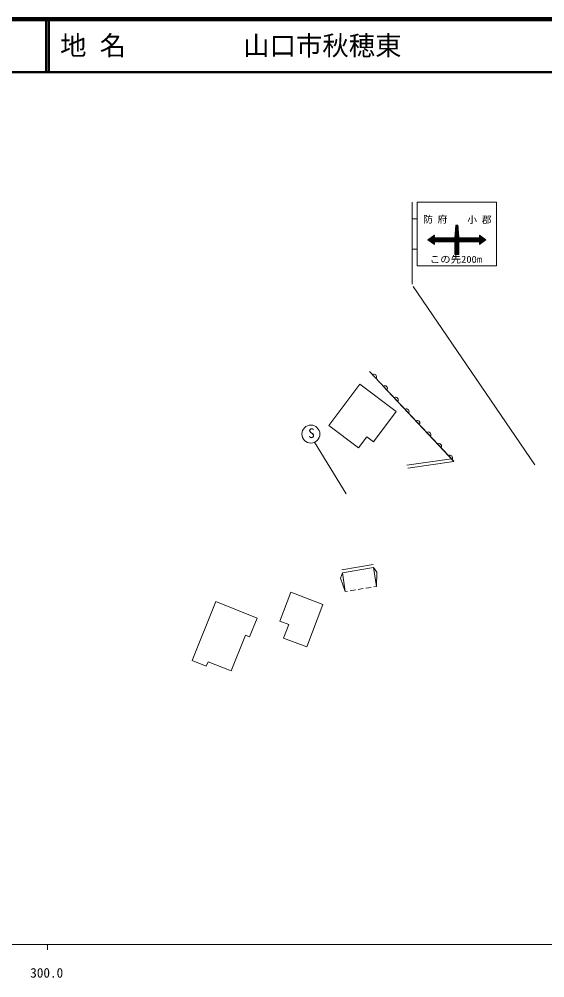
# Model space of a CAD drawing. Units: millimetres on the paper, with parts at other scales. Extents: x 40 to 680, y 20 to 380.
# Drawn here: x 362.6 to 462.2, y 198.7 to 380 of the extents above; entities that cross this region are included whole.
import ezdxf
from ezdxf.enums import TextEntityAlignment as Align

# ---------------------------------------------------------------- set-up
doc = ezdxf.new("R2010")
doc.units = ezdxf.units.MM
for name, color, linetype, lineweight in [('M-BGD', 7, 'Continuous', 13), ('M-STR-STRC', 7, 'Continuous', 13), ('M-TTL', 2, 'Continuous', 140), ('M-TTL-BAND', 7, 'Continuous', 13), ('M-TTL-LINE', 7, 'Continuous', 50)]:
    doc.layers.add(name, color=color, linetype=linetype, lineweight=lineweight)
doc.layers.add('M-TTL-TXT', color=7, linetype='Continuous')
doc.styles.add('ＭＳ ゴシック', font='')
doc.styles.get('ＭＳ ゴシック').set_extended_font_data('MS Gothic')

msp = doc.modelspace()

# ---------------------------------------------------------------- linework, layer by layer
at = {"layer": 'M-BGD'}
for p, q in [((444.916, 296.4), (428.976, 313.392)), ((421.271, 303.14), (427.159, 310.974)), ((427.159, 310.974), (434.034, 305.808)), ((444.944, 296.37), (431.45, 310.755)), ((434.034, 305.808), (429.708, 300.052)), ((426.867, 298.935), (421.271, 303.14)), ((428.429, 301.013), (426.867, 298.935)), ((429.708, 300.052), (428.429, 301.013)), ((424.563, 290.248), (418.558, 299.982)), ((436.058, 295.646), (444.477, 296.868)), ((436.244, 295.107), (444.944, 296.37)), ((423.732, 275.867), (429.651, 276.86)), ((423.825, 275.315), (429.744, 276.308)), ((429.744, 276.308), (430.362, 275.403)), ((429.744, 276.308), (430.253, 272.703)), ((423.825, 275.315), (423.491, 274.296)), ((423.491, 274.296), (424.326, 271.761)), ((423.825, 275.315), (424.326, 271.761)), ((430.362, 275.403), (430.253, 272.703)), ((425.314, 271.918), (426.302, 272.075)), ((426.796, 272.154), (427.783, 272.311)), ((428.277, 272.389), (429.265, 272.546)), ((429.759, 272.625), (430.253, 272.703)), ((414.081, 271.654), (411.981, 266.141)), ((420.155, 269.341), (414.081, 271.654)), ((424.326, 271.761), (424.821, 271.84)), ((395.363, 258.749), (399.844, 269.881)), ((407.683, 266.725), (399.844, 269.881)), ((417.094, 261.304), (420.155, 269.341)), ((406.264, 263.2), (407.683, 266.725)), ((411.981, 266.141), (413.663, 265.5)), ((413.663, 265.5), (412.702, 262.977)), ((402.749, 256.746), (405.475, 263.517)), ((405.475, 263.517), (406.264, 263.2)), ((412.702, 262.977), (417.094, 261.304)), ((395.363, 258.749), (398.053, 257.666)), ((398.053, 257.666), (398.389, 258.501)), ((398.389, 258.501), (402.749, 256.746))]:
    msp.add_line(p, q, dxfattribs=at)
msp.add_circle((417.86, 301.532), 1.7, dxfattribs=at)
for centre in [(429.782, 312.368), (431.835, 310.18), (433.887, 307.992), (435.94, 305.804), (437.992, 303.616), (440.045, 301.428), (442.098, 299.24), (444.15, 297.052)]:
    msp.add_arc(centre, 0.512, 325.85208, 120.49131, dxfattribs=at)
at = {"layer": 'M-STR-STRC'}
for p, q in [((437.014, 345.386), (437.014, 329.886)), ((438.014, 345.386), (438.014, 333.386)), ((438.014, 345.386), (453.014, 345.386)), ((453.014, 345.386), (453.014, 333.386)), ((437.014, 342.261), (438.014, 342.261)), ((445.139, 338.646), (445.326, 341.021)), ((445.284, 340.489), (445.71, 340.914)), ((445.296, 340.643), (445.675, 341.021)), ((445.309, 340.796), (445.533, 341.021)), ((445.746, 340.453), (445.315, 340.884)), ((445.321, 340.95), (445.392, 341.021)), ((445.701, 341.021), (445.326, 341.021)), ((445.734, 340.607), (445.326, 341.015)), ((445.722, 340.76), (445.461, 341.021)), ((445.71, 340.914), (445.603, 341.021)), ((445.889, 338.646), (445.701, 341.021)), ((440.014, 338.271), (441.264, 339.146)), ((440.229, 338.121), (441.232, 339.124)), ((440.312, 338.062), (441.264, 339.014)), ((441.264, 338.854), (441.092, 339.026)), ((441.264, 338.996), (441.175, 339.084)), ((441.264, 339.137), (441.259, 339.142)), ((441.264, 339.146), (441.264, 338.646)), ((444.53, 337.896), (445.844, 339.211)), ((444.671, 337.896), (445.855, 339.079)), ((445.139, 338.647), (445.834, 339.342)), ((445.151, 338.8), (445.824, 339.473)), ((445.163, 338.954), (445.813, 339.604)), ((446.323, 337.896), (445.171, 339.049)), ((445.175, 339.107), (445.803, 339.735)), ((446.465, 337.896), (445.181, 339.18)), ((445.187, 339.261), (445.792, 339.866)), ((446.606, 337.896), (445.191, 339.311)), ((445.199, 339.414), (445.782, 339.997)), ((445.879, 338.764), (445.202, 339.442)), ((445.212, 339.568), (445.772, 340.128)), ((445.867, 338.918), (445.212, 339.573)), ((445.855, 339.071), (445.222, 339.704)), ((445.224, 339.721), (445.761, 340.259)), ((445.843, 339.225), (445.233, 339.835)), ((445.236, 339.875), (445.751, 340.39)), ((445.831, 339.378), (445.243, 339.966)), ((445.248, 340.028), (445.741, 340.521)), ((445.819, 339.532), (445.253, 340.097)), ((445.26, 340.182), (445.73, 340.652)), ((445.807, 339.686), (445.264, 340.229)), ((445.272, 340.336), (445.72, 340.783)), ((445.795, 339.839), (445.274, 340.36)), ((445.782, 339.993), (445.284, 340.491)), ((445.77, 340.146), (445.295, 340.622)), ((445.758, 340.3), (445.305, 340.753)), ((449.764, 338.646), (449.764, 339.146)), ((449.764, 339.146), (451.014, 338.271)), ((450.779, 338.107), (449.764, 339.123)), ((449.764, 339.029), (449.833, 339.098)), ((449.764, 338.887), (449.916, 339.04)), ((441.264, 337.396), (440.014, 338.271)), ((440.062, 338.237), (440.289, 338.464)), ((440.468, 337.953), (440.094, 338.327)), ((440.146, 338.179), (440.761, 338.794)), ((440.94, 337.623), (440.177, 338.385)), ((441.264, 337.44), (440.26, 338.444)), ((441.264, 337.582), (440.344, 338.502)), ((440.395, 338.004), (441.264, 338.873)), ((441.264, 337.723), (440.427, 338.56)), ((440.478, 337.946), (441.264, 338.731)), ((441.264, 337.865), (440.51, 338.618)), ((440.562, 337.888), (441.32, 338.646)), ((441.374, 337.896), (440.593, 338.677)), ((440.645, 337.829), (441.461, 338.646)), ((441.515, 337.896), (440.676, 338.735)), ((440.728, 337.771), (441.603, 338.646)), ((441.656, 337.896), (440.759, 338.793)), ((440.811, 337.713), (441.744, 338.646)), ((441.798, 337.896), (440.843, 338.851)), ((440.894, 337.655), (441.886, 338.646)), ((441.939, 337.896), (440.926, 338.91)), ((440.977, 337.597), (441.264, 337.883)), ((441.264, 338.713), (441.009, 338.968)), ((441.061, 337.538), (441.264, 337.741)), ((441.144, 337.48), (441.264, 337.6)), ((441.227, 337.422), (441.264, 337.459)), ((441.264, 338.646), (445.139, 338.646)), ((441.264, 337.896), (445.139, 337.896)), ((441.264, 337.896), (441.264, 337.396)), ((441.277, 337.896), (442.027, 338.646)), ((442.081, 337.896), (441.331, 338.646)), ((441.418, 337.896), (442.168, 338.646)), ((442.222, 337.896), (441.472, 338.646)), ((441.56, 337.896), (442.31, 338.646)), ((442.364, 337.896), (441.614, 338.646)), ((441.701, 337.896), (442.451, 338.646)), ((442.505, 337.896), (441.755, 338.646)), ((441.843, 337.896), (442.593, 338.646)), ((442.646, 337.896), (441.896, 338.646)), ((441.984, 337.896), (442.734, 338.646)), ((442.788, 337.896), (442.038, 338.646)), ((442.126, 337.896), (442.876, 338.646)), ((442.929, 337.896), (442.179, 338.646)), ((442.267, 337.896), (443.017, 338.646)), ((443.071, 337.896), (442.321, 338.646)), ((442.408, 337.896), (443.158, 338.646)), ((443.212, 337.896), (442.462, 338.646)), ((442.55, 337.896), (443.3, 338.646)), ((443.354, 337.896), (442.604, 338.646)), ((442.691, 337.896), (443.441, 338.646)), ((443.495, 337.896), (442.745, 338.646)), ((442.833, 337.896), (443.583, 338.646)), ((443.636, 337.896), (442.886, 338.646)), ((442.974, 337.896), (443.724, 338.646)), ((443.778, 337.896), (443.028, 338.646)), ((443.116, 337.896), (443.866, 338.646)), ((443.919, 337.896), (443.169, 338.646)), ((443.257, 337.896), (444.007, 338.646)), ((444.061, 337.896), (443.311, 338.646)), ((443.398, 337.896), (444.148, 338.646)), ((444.202, 337.896), (443.452, 338.646)), ((443.54, 337.896), (444.29, 338.646)), ((444.343, 337.896), (443.593, 338.646)), ((443.681, 337.896), (444.431, 338.646)), ((444.485, 337.896), (443.735, 338.646)), ((443.823, 337.896), (444.573, 338.646)), ((444.626, 337.896), (443.876, 338.646)), ((443.964, 337.896), (444.714, 338.646)), ((444.768, 337.896), (444.018, 338.646)), ((444.106, 337.896), (444.856, 338.646)), ((444.909, 337.896), (444.159, 338.646)), ((444.247, 337.896), (444.997, 338.646)), ((445.051, 337.896), (444.301, 338.646)), ((444.388, 337.896), (445.138, 338.646)), ((445.889, 337.199), (444.442, 338.646)), ((445.889, 337.341), (444.583, 338.646)), ((445.889, 337.482), (444.725, 338.646)), ((444.813, 337.896), (445.865, 338.948)), ((445.889, 337.624), (444.866, 338.646)), ((444.954, 337.896), (445.875, 338.817)), ((445.889, 337.765), (445.008, 338.646)), ((445.095, 337.896), (445.886, 338.686)), ((445.139, 337.798), (445.987, 338.646)), ((445.139, 337.657), (446.128, 338.646)), ((445.139, 337.515), (446.27, 338.646)), ((445.139, 337.374), (446.411, 338.646)), ((445.139, 337.232), (446.553, 338.646)), ((445.139, 337.896), (445.139, 335.521)), ((445.139, 337.091), (445.889, 337.841)), ((445.889, 337.058), (445.139, 337.808)), ((445.139, 336.949), (445.889, 337.699)), ((445.889, 336.916), (445.139, 337.666)), ((445.139, 336.808), (445.889, 337.558)), ((445.889, 336.775), (445.139, 337.525)), ((445.139, 336.667), (445.889, 337.417)), ((445.889, 336.634), (445.139, 337.384)), ((445.139, 336.525), (445.889, 337.275)), ((445.889, 336.492), (445.139, 337.242)), ((445.899, 337.896), (445.14, 338.656)), ((446.041, 337.896), (445.15, 338.787)), ((446.182, 337.896), (445.16, 338.918)), ((445.889, 338.646), (449.764, 338.646)), ((445.889, 337.896), (445.889, 335.521)), ((445.889, 337.896), (449.764, 337.896)), ((445.944, 337.896), (446.694, 338.646)), ((446.748, 337.896), (445.998, 338.646)), ((446.085, 337.896), (446.835, 338.646)), ((446.889, 337.896), (446.139, 338.646)), ((446.227, 337.896), (446.977, 338.646)), ((447.03, 337.896), (446.28, 338.646)), ((446.368, 337.896), (447.118, 338.646)), ((447.172, 337.896), (446.422, 338.646)), ((446.51, 337.896), (447.26, 338.646)), ((447.313, 337.896), (446.563, 338.646)), ((446.651, 337.896), (447.401, 338.646)), ((447.455, 337.896), (446.705, 338.646)), ((446.793, 337.896), (447.543, 338.646)), ((447.596, 337.896), (446.846, 338.646)), ((446.934, 337.896), (447.684, 338.646)), ((447.738, 337.896), (446.988, 338.646)), ((447.075, 337.896), (447.825, 338.646)), ((447.879, 337.896), (447.129, 338.646)), ((447.217, 337.896), (447.967, 338.646)), ((448.02, 337.896), (447.27, 338.646)), ((447.358, 337.896), (448.108, 338.646)), ((448.162, 337.896), (447.412, 338.646)), ((447.5, 337.896), (448.25, 338.646)), ((448.303, 337.896), (447.553, 338.646)), ((447.641, 337.896), (448.391, 338.646)), ((448.445, 337.896), (447.695, 338.646)), ((447.782, 337.896), (448.532, 338.646)), ((448.586, 337.896), (447.836, 338.646)), ((447.924, 337.896), (448.674, 338.646)), ((448.728, 337.896), (447.978, 338.646)), ((448.065, 337.896), (448.815, 338.646)), ((448.869, 337.896), (448.119, 338.646)), ((448.207, 337.896), (448.957, 338.646)), ((449.01, 337.896), (448.26, 338.646)), ((448.348, 337.896), (449.098, 338.646)), ((449.152, 337.896), (448.402, 338.646)), ((448.49, 337.896), (449.24, 338.646)), ((449.293, 337.896), (448.543, 338.646)), ((448.631, 337.896), (449.381, 338.646)), ((449.435, 337.896), (448.685, 338.646)), ((448.772, 337.896), (449.522, 338.646)), ((449.576, 337.896), (448.826, 338.646)), ((448.914, 337.896), (449.664, 338.646)), ((449.717, 337.896), (448.967, 338.646)), ((449.055, 337.896), (450.082, 338.923)), ((450.114, 337.641), (449.109, 338.646)), ((449.197, 337.896), (450.165, 338.865)), ((450.197, 337.699), (449.25, 338.646)), ((449.338, 337.896), (450.249, 338.807)), ((450.28, 337.758), (449.392, 338.646)), ((449.48, 337.896), (450.332, 338.748)), ((450.363, 337.816), (449.533, 338.646)), ((449.621, 337.896), (450.415, 338.69)), ((450.447, 337.874), (449.675, 338.646)), ((449.762, 337.896), (450.498, 338.632)), ((450.696, 338.049), (449.764, 338.981)), ((449.764, 338.746), (449.999, 338.981)), ((450.613, 337.991), (449.764, 338.84)), ((450.53, 337.932), (449.764, 338.698)), ((449.764, 337.756), (450.581, 338.574)), ((449.764, 337.615), (450.665, 338.516)), ((449.764, 337.473), (450.748, 338.457)), ((451.014, 338.271), (449.764, 337.396)), ((449.764, 337.396), (449.764, 337.896)), ((450.031, 337.583), (449.764, 337.85)), ((449.947, 337.525), (449.764, 337.708)), ((449.864, 337.466), (449.764, 337.567)), ((449.781, 337.408), (449.764, 337.426)), ((449.978, 337.546), (450.831, 338.399)), ((450.863, 338.165), (450.157, 338.871)), ((450.449, 337.876), (450.914, 338.341)), ((450.946, 338.223), (450.628, 338.541)), ((450.921, 338.206), (450.997, 338.283)), ((437.014, 336.511), (438.014, 336.511)), ((445.139, 336.384), (445.889, 337.134)), ((445.889, 336.351), (445.139, 337.101)), ((445.139, 336.242), (445.889, 336.992)), ((445.889, 336.209), (445.139, 336.959)), ((445.139, 336.101), (445.889, 336.851)), ((445.889, 336.068), (445.139, 336.818)), ((445.139, 335.96), (445.889, 336.71)), ((445.889, 335.927), (445.139, 336.677)), ((445.139, 335.818), (445.889, 336.568)), ((445.889, 335.785), (445.139, 336.535)), ((445.139, 335.677), (445.889, 336.427)), ((445.889, 335.644), (445.139, 336.394)), ((445.139, 335.535), (445.889, 336.285)), ((445.87, 335.521), (445.139, 336.252)), ((445.729, 335.521), (445.139, 336.111)), ((445.587, 335.521), (445.139, 335.969)), ((445.446, 335.521), (445.139, 335.828)), ((445.304, 335.521), (445.139, 335.687)), ((445.163, 335.521), (445.139, 335.545)), ((445.139, 335.521), (445.889, 335.521)), ((445.266, 335.521), (445.889, 336.144)), ((445.407, 335.521), (445.889, 336.002)), ((445.549, 335.521), (445.889, 335.861)), ((445.69, 335.521), (445.889, 335.72)), ((445.832, 335.521), (445.889, 335.578)), ((438.014, 333.386), (453.014, 333.386)), ((460.279, 295.741), (437.257, 329.434))]:
    msp.add_line(p, q, dxfattribs=at)
at = {"layer": 'M-TTL'}
msp.add_line((680, 380), (40, 380), dxfattribs=at)
at = {"layer": 'M-TTL-BAND'}
for p, q in [((40, 205), (579, 205)), ((368, 205), (368, 204))]:
    msp.add_line(p, q, dxfattribs=at)
at = {"layer": 'M-TTL-LINE'}
for p, q in [((367.75, 380), (367.75, 370)), ((368.25, 380), (368.25, 370)), ((40, 370), (680, 370))]:
    msp.add_line(p, q, dxfattribs=at)

# ---------------------------------------------------------------- texts
at = {"layer": 'M-BGD', "style": 'ＭＳ ゴシック'}
msp.add_text('S', height=1.833, dxfattribs=at).set_placement((417.972, 300.244), align=Align.BOTTOM_CENTER)
at = {"layer": 'M-STR-STRC', "style": 'ＭＳ ゴシック'}
for s, p in [('防 府', (441.42, 342.163)), ('小 郡', (449.764, 342.055))]:
    msp.add_text(s, height=1.32, dxfattribs=at).set_placement(p, align=Align.MIDDLE_CENTER)
at = {"layer": 'M-STR-STRC', "style": 'ＭＳ ゴシック', "width": 1.1}
msp.add_text('この先200m', height=1.32, dxfattribs=at).set_placement((445.31, 333.53), align=Align.BOTTOM_CENTER)
at = {"layer": 'M-TTL-BAND', "style": 'ＭＳ ゴシック'}
msp.add_text('300.0', height=1.833, dxfattribs=at).set_placement((367.844, 198.195), align=Align.BOTTOM_CENTER)
at = {"layer": 'M-TTL-TXT', "style": 'ＭＳ ゴシック'}
for s, p in [('地 名', (370.38, 375)), ('山口市秋穂東', (405.024, 375))]:
    msp.add_text(s, height=3.666, dxfattribs=at).set_placement(p, align=Align.MIDDLE_LEFT)

doc.saveas('drawing.dxf')
